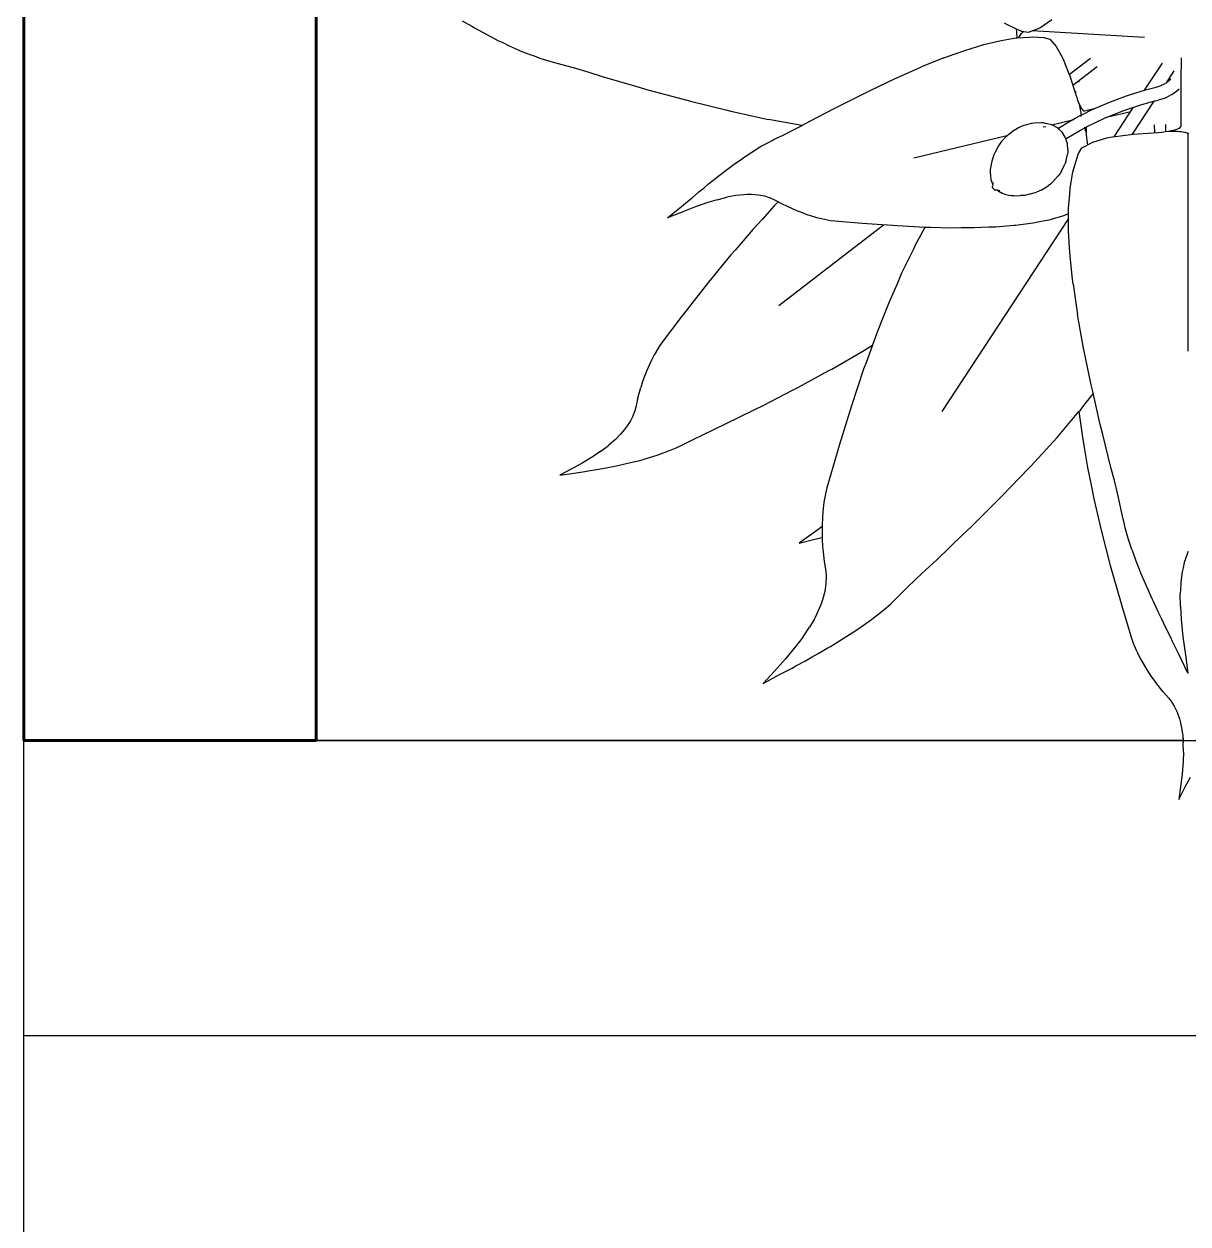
# Model space of a CAD drawing. Header units: metres. Extents: x 244.4 to 340.3, y -4.1 to 64.3.
# Drawn here: x 298.459 to 299.056, y 31.104 to 31.72 of the extents above; entities that cross this region are included whole.
import ezdxf

# ---------------------------------------------------------------- set-up
doc = ezdxf.new("R2010")
doc.units = ezdxf.units.M
doc.layers.add('A-WALL', color=6, linetype='Continuous', lineweight=60)
doc.layers.add('Edges', color=7, linetype='Continuous')

msp = doc.modelspace()

# ---------------------------------------------------------------- linework, layer by layer
at = {"layer": 'A-WALL'}
for p, q in [((298.45857, 31.3523), (298.45857, 64.279)), ((298.60857, 31.3523), (298.60857, 40.38724)), ((298.60857, 31.3523), (298.45857, 31.3523))]:
    msp.add_line(p, q, dxfattribs=at)
at = {"layer": 'Edges'}
for p, q in [((298.68344, 31.72164), (298.68847, 31.71884)), ((298.9862, 31.72206), (298.98, 31.71792)), ((298.68847, 31.71884), (298.6898, 31.71801)), ((298.6898, 31.71801), (298.69647, 31.71441)), ((298.96344, 31.7195), (298.96192, 31.72043)), ((298.97028, 31.71623), (298.96344, 31.7195)), ((298.96806, 31.71708), (298.96801, 31.71731)), ((298.96819, 31.71606), (298.96806, 31.71708)), ((298.96828, 31.71498), (298.96819, 31.71606)), ((298.97082, 31.71609), (298.97028, 31.71623)), ((298.97056, 31.71506), (298.97123, 31.71577)), ((298.97406, 31.71556), (298.97082, 31.71609)), ((298.97123, 31.71577), (298.97153, 31.71598)), ((298.98, 31.71792), (298.97406, 31.71556)), ((299.03368, 31.7131), (298.97615, 31.71639)), ((298.69647, 31.71441), (298.70185, 31.71157)), ((298.70185, 31.71157), (298.70439, 31.71041)), ((298.70439, 31.71041), (298.70763, 31.70878)), ((298.94474, 31.70743), (298.95123, 31.70942)), ((298.95123, 31.70942), (298.96018, 31.71155)), ((298.96018, 31.71155), (298.96581, 31.71248)), ((298.96581, 31.71248), (298.96828, 31.71285)), ((298.9683, 31.71384), (298.96828, 31.71498)), ((298.96828, 31.71285), (298.9683, 31.71384)), ((298.96828, 31.71285), (298.96831, 31.71286)), ((298.96831, 31.71286), (298.97475, 31.7133)), ((298.96918, 31.71292), (298.96925, 31.71307)), ((298.96925, 31.71307), (298.96989, 31.71416)), ((298.96989, 31.71416), (298.97056, 31.71506)), ((298.97475, 31.7133), (298.97618, 31.71331)), ((298.97618, 31.71331), (298.9822, 31.71298)), ((298.9822, 31.71298), (298.98263, 31.71289)), ((298.98263, 31.71289), (298.9851, 31.71212)), ((298.9851, 31.71212), (298.98845, 31.70837)), ((298.70763, 31.70878), (298.7122, 31.70681)), ((298.7122, 31.70681), (298.71329, 31.70629)), ((298.71329, 31.70629), (298.71872, 31.70412)), ((298.71872, 31.70412), (298.71987, 31.70374)), ((298.71987, 31.70374), (298.72392, 31.70228)), ((298.93081, 31.70262), (298.93265, 31.70326)), ((298.93265, 31.70326), (298.94146, 31.70644)), ((298.94146, 31.70644), (298.94474, 31.70743)), ((298.98845, 31.70837), (298.99135, 31.70326)), ((298.99135, 31.70326), (298.992, 31.70196)), ((298.72392, 31.70228), (298.72737, 31.70128)), ((298.72737, 31.70128), (298.729, 31.70077)), ((298.729, 31.70077), (298.73468, 31.69928)), ((298.73468, 31.69928), (298.74173, 31.6973)), ((298.74173, 31.6973), (298.7485, 31.69526)), ((298.90661, 31.69238), (298.91925, 31.69795)), ((298.93081, 31.70262), (298.91925, 31.69795)), ((298.992, 31.70196), (298.99507, 31.69399)), ((298.99507, 31.69399), (299.00601, 31.70245)), ((299.00943, 31.69803), (298.99692, 31.68835)), ((299.03373, 31.68596), (299.0429, 31.69991)), ((299.05249, 31.70266), (299.05245, 31.69077)), ((298.7485, 31.69526), (298.75541, 31.69303)), ((298.75541, 31.69303), (298.77316, 31.68793)), ((298.89294, 31.68592), (298.90548, 31.69182)), ((298.90548, 31.69182), (298.90661, 31.69238)), ((298.99507, 31.69399), (298.99534, 31.6933)), ((298.99534, 31.6933), (298.99844, 31.68359)), ((298.99966, 31.69047), (299.00022, 31.69033)), ((299.04882, 31.69602), (299.04478, 31.68985)), ((299.04478, 31.68985), (299.04595, 31.69067)), ((299.04595, 31.69067), (299.04724, 31.6919)), ((299.05245, 31.69077), (299.05246, 31.66747)), ((298.77316, 31.68793), (298.77871, 31.68625)), ((298.77871, 31.68625), (298.79687, 31.68139)), ((298.87821, 31.67858), (298.89046, 31.68463)), ((298.89046, 31.68463), (298.89294, 31.68592)), ((298.99881, 31.68492), (298.99795, 31.68514)), ((299.02452, 31.68313), (299.02924, 31.68465)), ((299.02924, 31.68465), (299.03373, 31.68596)), ((299.03373, 31.68596), (299.03485, 31.68629)), ((299.03485, 31.68629), (299.03974, 31.68757)), ((299.03974, 31.68757), (299.04179, 31.68825)), ((299.04179, 31.68825), (299.04437, 31.68951)), ((299.0446, 31.68958), (299.04449, 31.68941)), ((299.04478, 31.68985), (299.04464, 31.68965)), ((299.04784, 31.68388), (299.0502, 31.68552)), ((299.0502, 31.68552), (299.05148, 31.68675)), ((298.79687, 31.68139), (298.80066, 31.68031)), ((298.80066, 31.68031), (298.81957, 31.67569)), ((298.8745, 31.67658), (298.87821, 31.67858)), ((298.99844, 31.68359), (298.99893, 31.68219)), ((298.99893, 31.68219), (298.99941, 31.68089)), ((298.99941, 31.68089), (298.9999, 31.6797)), ((298.9999, 31.6797), (299.00038, 31.67862)), ((298.9999, 31.6797), (299.00014, 31.67882)), ((299.00014, 31.67882), (299.00036, 31.67792)), ((299.00038, 31.67862), (299.00084, 31.67768)), ((299.01092, 31.67787), (299.01536, 31.67974)), ((299.01536, 31.67974), (299.01989, 31.68149)), ((299.01989, 31.68149), (299.02452, 31.68313)), ((299.02718, 31.67701), (299.03189, 31.67852)), ((299.03857, 31.6804), (299.02741, 31.66339)), ((299.03189, 31.67852), (299.03587, 31.67969)), ((299.03668, 31.67992), (299.03587, 31.67969)), ((299.03668, 31.67992), (299.03857, 31.6804)), ((299.03857, 31.6804), (299.04077, 31.68097)), ((299.0388, 31.68074), (299.03857, 31.6804)), ((299.04157, 31.68121), (299.04077, 31.68097)), ((299.04157, 31.68121), (299.04448, 31.68214)), ((299.04448, 31.68214), (299.04712, 31.68343)), ((299.04784, 31.68388), (299.04712, 31.68343)), ((298.81957, 31.67569), (298.82133, 31.67523)), ((298.82133, 31.67523), (298.84076, 31.671)), ((298.86233, 31.67034), (298.8745, 31.67658)), ((298.99814, 31.67159), (299.00108, 31.67318)), ((299.00036, 31.67792), (299.00056, 31.67703)), ((299.00056, 31.67703), (299.00074, 31.67615)), ((299.00074, 31.67615), (299.00088, 31.67531)), ((299.00084, 31.67768), (299.00129, 31.67687)), ((299.00088, 31.67531), (299.00098, 31.67452)), ((299.00098, 31.67452), (299.00105, 31.67381)), ((299.00105, 31.67381), (299.00108, 31.67318)), ((299.00107, 31.67265), (299.00105, 31.67251)), ((299.00108, 31.67295), (299.00107, 31.67265)), ((299.00108, 31.67318), (299.0023, 31.6738)), ((299.00108, 31.67318), (299.00108, 31.67315)), ((299.00129, 31.67687), (299.00172, 31.67621)), ((299.00172, 31.67621), (299.00212, 31.67571)), ((299.00212, 31.67571), (299.0025, 31.67537)), ((299.0023, 31.6738), (299.00656, 31.67589)), ((299.0025, 31.67537), (299.00288, 31.6752)), ((299.00299, 31.67519), (299.00288, 31.6752)), ((299.0079, 31.67637), (299.00299, 31.67519)), ((299.00656, 31.67589), (299.01092, 31.67787)), ((299.01362, 31.67177), (299.01805, 31.67363)), ((299.01409, 31.67211), (299.0142, 31.67213)), ((299.01486, 31.67229), (299.02663, 31.67514)), ((299.01805, 31.67363), (299.02257, 31.67538)), ((299.0181, 31.66216), (299.02803, 31.67728)), ((299.02257, 31.67538), (299.02718, 31.67701)), ((298.85782, 31.66783), (298.84076, 31.671)), ((298.85291, 31.66525), (298.85763, 31.66773)), ((298.85763, 31.66773), (298.85782, 31.66783)), ((298.85782, 31.66783), (298.86233, 31.67034)), ((298.96909, 31.66675), (298.9655, 31.66453)), ((298.97042, 31.6674), (298.96909, 31.66675)), ((298.97185, 31.66785), (298.97042, 31.6674)), ((298.97568, 31.66898), (298.97185, 31.66785)), ((298.97699, 31.66918), (298.97568, 31.66898)), ((298.98081, 31.66926), (298.97699, 31.66918)), ((298.9819, 31.66923), (298.98081, 31.66926)), ((298.9818, 31.66717), (298.98302, 31.66747)), ((298.98296, 31.66898), (298.9819, 31.66923)), ((298.98613, 31.66821), (298.98296, 31.66898)), ((298.98613, 31.66821), (298.99672, 31.67078)), ((298.98901, 31.66664), (298.98613, 31.66821)), ((298.98936, 31.66645), (298.98901, 31.66664)), ((298.98941, 31.6664), (298.98936, 31.66645)), ((298.98941, 31.6664), (298.99008, 31.66682)), ((298.99148, 31.66445), (298.98941, 31.6664)), ((298.99008, 31.66682), (298.99406, 31.66926)), ((298.99406, 31.66926), (298.99814, 31.67159)), ((298.99672, 31.67078), (298.99741, 31.67094)), ((299.00087, 31.6655), (299.00503, 31.66771)), ((299.00312, 31.66669), (299.00303, 31.667)), ((299.00328, 31.66617), (299.00312, 31.66669)), ((299.00352, 31.6653), (299.00328, 31.66617)), ((299.00372, 31.66659), (299.00371, 31.66556)), ((299.00374, 31.66702), (299.00372, 31.66659)), ((299.00377, 31.66742), (299.00374, 31.66702)), ((299.00503, 31.66771), (299.00928, 31.6698)), ((299.00928, 31.6698), (299.01362, 31.67177)), ((299.03898, 31.66424), (299.03887, 31.66828)), ((299.04445, 31.66844), (299.04456, 31.66479)), ((299.04875, 31.66557), (299.04988, 31.66588)), ((299.04988, 31.66588), (299.05082, 31.66621)), ((299.05082, 31.66621), (299.05156, 31.66656)), ((299.05156, 31.66656), (299.05209, 31.66692)), ((299.05209, 31.66692), (299.05242, 31.66734)), ((299.05246, 31.66747), (299.05242, 31.66734)), ((298.83999, 31.65892), (298.84254, 31.66019)), ((298.84254, 31.66019), (298.84372, 31.66081)), ((298.84372, 31.66081), (298.84787, 31.66276)), ((298.84787, 31.66276), (298.85291, 31.66525)), ((298.9631, 31.66265), (298.91534, 31.65109)), ((298.96308, 31.66263), (298.9602, 31.65952)), ((298.96308, 31.66263), (298.9631, 31.66265)), ((298.9631, 31.66265), (298.96422, 31.66366)), ((298.96422, 31.66366), (298.9655, 31.66453)), ((298.99304, 31.66198), (298.99148, 31.66445)), ((298.99304, 31.66198), (298.99316, 31.66161)), ((298.99415, 31.65848), (298.99316, 31.66161)), ((298.99356, 31.66119), (298.99334, 31.66105)), ((298.99356, 31.66119), (298.99681, 31.66318)), ((298.99681, 31.66318), (299.00087, 31.6655)), ((299.00375, 31.66442), (299.00352, 31.6653)), ((299.00371, 31.66556), (299.00375, 31.66442)), ((299.00375, 31.66442), (299.00383, 31.66316)), ((299.00383, 31.66316), (299.00396, 31.66181)), ((299.00396, 31.66181), (299.00413, 31.66038)), ((299.00413, 31.66038), (299.00434, 31.65886)), ((299.00716, 31.65943), (299.01433, 31.66149)), ((299.01433, 31.66149), (299.01613, 31.6619)), ((299.01613, 31.6619), (299.02783, 31.66344)), ((299.02783, 31.66344), (299.04073, 31.66437)), ((299.04073, 31.66437), (299.0426, 31.66455)), ((299.0426, 31.66455), (299.04435, 31.66476)), ((299.04435, 31.66476), (299.04597, 31.66501)), ((299.04597, 31.66501), (299.04744, 31.66527)), ((299.04597, 31.66501), (299.04713, 31.66504)), ((299.04713, 31.66504), (299.0483, 31.66505)), ((299.04744, 31.66527), (299.04875, 31.66557)), ((299.0483, 31.66505), (299.04947, 31.66503)), ((299.04947, 31.66503), (299.0506, 31.66498)), ((299.0506, 31.66498), (299.05168, 31.6649)), ((299.05168, 31.6649), (299.05268, 31.66479)), ((299.05268, 31.66479), (299.05359, 31.66466)), ((299.05359, 31.66466), (299.05437, 31.66451)), ((299.05437, 31.66451), (299.05502, 31.66435)), ((299.05502, 31.66435), (299.05552, 31.66416)), ((299.05552, 31.66416), (299.05586, 31.66397)), ((299.05586, 31.66397), (299.05603, 31.66377)), ((299.05634, 31.66396), (299.05603, 31.66377)), ((299.05603, 31.66377), (299.05603, 31.55208)), ((298.828, 31.65153), (298.83139, 31.65373)), ((298.83139, 31.65373), (298.83218, 31.65429)), ((298.83218, 31.65429), (298.83618, 31.65676)), ((298.83618, 31.65676), (298.83703, 31.65722)), ((298.83703, 31.65722), (298.83999, 31.65892)), ((298.95695, 31.65382), (298.95644, 31.6528)), ((298.95883, 31.65742), (298.95695, 31.65382)), ((298.95948, 31.65849), (298.95883, 31.65742)), ((298.9602, 31.65952), (298.95948, 31.65849)), ((298.99431, 31.65522), (298.99415, 31.65848)), ((298.99435, 31.65413), (298.99417, 31.65306)), ((298.99431, 31.65522), (298.99435, 31.65413)), ((298.9996, 31.6531), (298.99985, 31.6536)), ((298.99985, 31.6536), (299.00152, 31.65642)), ((299.00152, 31.65642), (299.00716, 31.65943)), ((299.00434, 31.65886), (299.00448, 31.65799)), ((298.81974, 31.6455), (298.82372, 31.6485)), ((298.82372, 31.6485), (298.82563, 31.64979)), ((298.82563, 31.64979), (298.828, 31.65153)), ((298.95543, 31.64958), (298.95471, 31.64626)), ((298.95568, 31.65069), (298.95543, 31.64958)), ((298.95602, 31.65176), (298.95568, 31.65069)), ((298.95644, 31.6528), (298.95602, 31.65176)), ((298.99107, 31.64453), (298.99292, 31.64807)), ((298.99336, 31.64933), (298.99292, 31.64807)), ((298.99336, 31.64933), (298.99417, 31.65306)), ((298.9974, 31.64577), (298.9996, 31.6531)), ((298.81376, 31.64084), (298.81474, 31.64168)), ((298.81474, 31.64168), (298.81974, 31.6455)), ((298.95459, 31.64535), (298.95457, 31.64443)), ((298.95457, 31.64443), (298.95471, 31.6415)), ((298.95471, 31.64626), (298.95459, 31.64535)), ((298.95471, 31.6415), (298.95477, 31.64085)), ((298.9866, 31.63893), (298.98947, 31.64203)), ((298.99036, 31.64322), (298.98947, 31.64203)), ((298.99107, 31.64453), (298.99036, 31.64322)), ((298.99561, 31.63592), (298.99698, 31.644)), ((298.99698, 31.644), (298.9974, 31.64577)), ((298.80502, 31.63387), (298.80768, 31.63592)), ((298.80768, 31.63592), (298.80995, 31.63789)), ((298.80995, 31.63789), (298.81376, 31.64084)), ((298.95477, 31.64085), (298.95492, 31.64022)), ((298.95492, 31.64022), (298.95564, 31.63796)), ((298.95564, 31.63796), (298.95578, 31.63766)), ((298.95588, 31.63739), (298.95575, 31.63674)), ((298.95577, 31.63625), (298.95575, 31.63674)), ((298.95592, 31.63578), (298.95577, 31.63625)), ((298.95578, 31.63766), (298.9559, 31.63746)), ((298.9559, 31.63746), (298.95588, 31.63739)), ((298.95589, 31.63815), (298.95594, 31.63804)), ((298.9559, 31.63746), (298.95599, 31.63784)), ((298.95619, 31.63536), (298.95592, 31.63578)), ((298.95593, 31.63869), (298.95594, 31.63804)), ((298.95594, 31.63804), (298.95593, 31.63792)), ((298.95593, 31.63792), (298.95599, 31.63784)), ((298.95655, 31.63502), (298.95619, 31.63536)), ((298.98067, 31.63469), (298.98427, 31.63692)), ((298.98551, 31.63784), (298.98427, 31.63692)), ((298.9866, 31.63893), (298.98551, 31.63784)), ((298.99533, 31.63271), (298.99561, 31.63592)), ((298.79527, 31.62565), (298.79993, 31.62963)), ((298.79993, 31.62963), (298.80151, 31.63083)), ((298.80151, 31.63083), (298.80502, 31.63387)), ((298.81438, 31.62983), (298.80952, 31.62832)), ((298.81438, 31.62983), (298.81932, 31.63107)), ((298.82306, 31.63177), (298.81932, 31.63107)), ((298.82394, 31.63193), (298.82306, 31.63177)), ((298.82813, 31.63238), (298.82394, 31.63193)), ((298.82983, 31.63244), (298.82813, 31.63238)), ((298.832, 31.63246), (298.82983, 31.63244)), ((298.8356, 31.63219), (298.832, 31.63246)), ((298.83665, 31.63202), (298.8356, 31.63219)), ((298.83884, 31.63156), (298.83665, 31.63202)), ((298.84181, 31.63062), (298.83884, 31.63156)), ((298.84367, 31.6298), (298.84181, 31.63062)), ((298.84573, 31.6287), (298.84367, 31.6298)), ((298.95699, 31.63478), (298.95655, 31.63502)), ((298.95747, 31.63466), (298.95699, 31.63478)), ((298.95812, 31.63467), (298.95747, 31.63466)), ((298.95877, 31.63461), (298.95812, 31.63467)), ((298.95814, 31.63473), (298.95822, 31.63466)), ((298.95822, 31.63466), (298.95837, 31.63452)), ((298.95864, 31.63432), (298.95837, 31.63452)), ((298.95838, 31.6348), (298.95865, 31.63462)), ((298.95865, 31.63462), (298.95844, 31.6347)), ((298.95864, 31.63432), (298.96072, 31.63319)), ((298.95941, 31.63446), (298.95877, 31.63461)), ((298.95887, 31.63453), (298.95877, 31.63461)), ((298.96131, 31.63292), (298.96072, 31.63319)), ((298.96194, 31.63274), (298.96131, 31.63292)), ((298.96194, 31.63274), (298.96479, 31.63204)), ((298.96569, 31.63189), (298.96479, 31.63204)), ((298.96661, 31.63182), (298.96569, 31.63189)), ((298.96661, 31.63182), (298.97001, 31.6319)), ((298.97114, 31.63193), (298.97001, 31.6319)), ((298.97226, 31.63206), (298.97114, 31.63193)), ((298.97336, 31.63228), (298.97226, 31.63206)), ((298.97445, 31.63259), (298.97336, 31.63228)), ((298.97445, 31.63259), (298.97834, 31.63374)), ((298.97953, 31.63417), (298.97834, 31.63374)), ((298.98067, 31.63469), (298.97953, 31.63417)), ((298.99479, 31.62549), (298.99533, 31.63271)), ((298.78894, 31.62049), (298.79527, 31.62565)), ((298.79585, 31.62326), (298.78894, 31.62049)), ((298.8027, 31.62592), (298.79585, 31.62326)), ((298.80952, 31.62832), (298.8027, 31.62592)), ((298.84371, 31.62663), (298.83742, 31.61969)), ((298.84573, 31.6287), (298.84371, 31.62663)), ((298.84719, 31.62792), (298.84573, 31.6287)), ((298.85076, 31.62623), (298.84719, 31.62792)), ((298.85264, 31.62531), (298.85076, 31.62623)), ((298.85531, 31.62416), (298.85264, 31.62531)), ((298.8574, 31.62337), (298.85531, 31.62416)), ((298.86054, 31.62215), (298.8574, 31.62337)), ((298.99477, 31.62018), (298.99479, 31.62549)), ((298.83742, 31.61969), (298.83263, 31.61452)), ((298.89979, 31.61682), (298.84607, 31.5753)), ((298.86356, 31.6212), (298.86054, 31.62215)), ((298.86555, 31.62057), (298.86356, 31.6212)), ((298.86795, 31.61994), (298.86555, 31.62057)), ((298.87251, 31.61901), (298.86795, 31.61994)), ((298.87474, 31.61873), (298.87251, 31.61901)), ((298.88875, 31.61765), (298.87474, 31.61873)), ((298.89141, 31.61737), (298.88875, 31.61765)), ((298.90693, 31.61635), (298.89141, 31.61737)), ((298.99477, 31.62018), (298.92969, 31.52111)), ((298.9766, 31.61776), (298.96759, 31.61657)), ((298.97816, 31.61808), (298.9766, 31.61776)), ((298.98458, 31.61934), (298.97816, 31.61808)), ((298.9881, 31.62032), (298.98458, 31.61934)), ((298.99166, 31.62133), (298.9881, 31.62032)), ((298.99478, 31.62253), (298.99166, 31.62133)), ((298.99475, 31.61381), (298.99477, 31.62018)), ((298.83263, 31.61452), (298.82375, 31.60418)), ((298.92112, 31.61564), (298.90693, 31.61635)), ((298.92104, 31.61564), (298.91586, 31.60608)), ((298.92392, 31.61561), (298.92112, 31.61564)), ((298.93424, 31.61529), (298.92392, 31.61561)), ((298.93956, 31.61537), (298.93424, 31.61529)), ((298.94634, 31.61532), (298.93956, 31.61537)), ((298.95384, 31.61566), (298.94634, 31.61532)), ((298.95745, 31.61575), (298.95384, 31.61566)), ((298.96673, 31.61652), (298.95745, 31.61575)), ((298.96759, 31.61657), (298.96673, 31.61652)), ((298.99527, 31.60519), (298.99475, 31.61381)), ((298.91528, 31.60486), (298.90906, 31.59207)), ((298.91586, 31.60608), (298.91528, 31.60486)), ((298.9955, 31.60085), (298.99527, 31.60519)), ((298.8214, 31.6015), (298.80998, 31.58758)), ((298.82375, 31.60418), (298.8214, 31.6015)), ((298.9968, 31.58903), (298.9955, 31.60085)), ((298.90906, 31.59207), (298.90691, 31.58703)), ((298.80998, 31.58758), (298.79821, 31.57262)), ((298.90691, 31.58703), (298.90243, 31.57689)), ((298.99704, 31.58657), (298.9968, 31.58903)), ((298.99704, 31.58657), (298.99936, 31.5709)), ((298.90243, 31.57689), (298.89881, 31.56757)), ((298.79628, 31.57), (298.78621, 31.55672)), ((298.79821, 31.57262), (298.79628, 31.57)), ((298.89881, 31.56757), (298.89593, 31.5605)), ((299.00246, 31.55364), (298.99936, 31.5709)), ((298.78621, 31.55672), (298.78469, 31.55454)), ((298.88908, 31.55215), (298.89404, 31.5552)), ((298.89404, 31.5552), (298.89095, 31.54656)), ((298.89593, 31.5605), (298.89404, 31.5552)), ((298.78193, 31.54991), (298.78063, 31.54742)), ((298.78269, 31.55121), (298.78193, 31.54991)), ((298.78469, 31.55454), (298.78269, 31.55121)), ((298.87317, 31.54293), (298.88908, 31.55215)), ((299.00281, 31.55208), (299.00246, 31.55364)), ((299.00634, 31.53484), (299.00281, 31.55208)), ((298.77965, 31.5453), (298.77823, 31.54214)), ((298.78063, 31.54742), (298.77965, 31.5453)), ((298.8717, 31.54215), (298.87317, 31.54293)), ((298.88956, 31.54288), (298.8833, 31.52401)), ((298.89095, 31.54656), (298.88956, 31.54288)), ((298.77695, 31.53871), (298.77613, 31.53649)), ((298.77823, 31.54214), (298.77695, 31.53871)), ((298.85616, 31.53365), (298.8717, 31.54215)), ((298.77356, 31.52746), (298.77519, 31.53355)), ((298.77613, 31.53649), (298.77519, 31.53355)), ((298.83803, 31.52428), (298.85297, 31.53204)), ((298.85297, 31.53204), (298.85616, 31.53365)), ((299.0072, 31.53138), (299.00634, 31.53484)), ((299.01101, 31.51446), (299.0072, 31.53138)), ((298.77356, 31.52746), (298.77269, 31.52343)), ((298.83336, 31.52202), (298.83803, 31.52428)), ((299.00258, 31.52418), (299.00744, 31.5303)), ((298.77094, 31.51848), (298.76988, 31.51645)), ((298.77212, 31.52144), (298.77094, 31.51848)), ((298.77269, 31.52343), (298.77212, 31.52144)), ((298.81874, 31.51478), (298.83336, 31.52202)), ((298.8833, 31.52401), (298.87696, 31.50363)), ((298.98882, 31.50789), (299.0001, 31.5211)), ((299.0001, 31.5211), (299.0008, 31.52191)), ((299.0001, 31.5211), (299.00187, 31.50792)), ((299.0008, 31.52191), (299.00258, 31.52418)), ((298.7673, 31.51254), (298.76592, 31.51086)), ((298.76936, 31.51553), (298.7673, 31.51254)), ((298.76988, 31.51645), (298.76936, 31.51553)), ((298.80737, 31.50944), (298.81293, 31.5121)), ((298.81293, 31.5121), (298.81874, 31.51478)), ((299.01237, 31.50928), (299.01101, 31.51446)), ((298.76128, 31.50608), (298.75853, 31.5037)), ((298.76194, 31.50666), (298.76128, 31.50608)), ((298.76484, 31.50959), (298.76194, 31.50666)), ((298.76592, 31.51086), (298.76484, 31.50959)), ((298.7973, 31.50438), (298.80173, 31.50665)), ((298.80173, 31.50665), (298.80737, 31.50944)), ((298.97544, 31.49318), (298.98882, 31.50789)), ((299.00187, 31.50792), (299.00278, 31.50275)), ((299.01644, 31.4924), (299.01237, 31.50928)), ((298.75469, 31.5008), (298.75075, 31.49815)), ((298.75469, 31.5008), (298.75853, 31.5037)), ((298.78449, 31.49906), (298.78902, 31.50072)), ((298.78902, 31.50072), (298.78994, 31.50112)), ((298.78994, 31.50112), (298.79327, 31.50248)), ((298.79327, 31.50248), (298.79598, 31.50377)), ((298.79598, 31.50377), (298.7973, 31.50438)), ((298.876, 31.5001), (298.87066, 31.48192)), ((298.87696, 31.50363), (298.876, 31.5001)), ((299.00278, 31.50275), (299.0045, 31.49247)), ((298.74512, 31.49472), (298.73939, 31.49153)), ((298.75075, 31.49815), (298.74512, 31.49472)), ((298.76279, 31.49334), (298.76402, 31.49355)), ((298.76402, 31.49355), (298.76992, 31.49491)), ((298.76992, 31.49491), (298.77468, 31.49607)), ((298.77468, 31.49607), (298.77684, 31.49673)), ((298.77684, 31.49673), (298.77969, 31.4975)), ((298.77969, 31.4975), (298.78354, 31.49878)), ((298.78354, 31.49878), (298.78449, 31.49906)), ((298.73939, 31.49153), (298.73368, 31.48845)), ((298.73368, 31.48845), (298.7409, 31.48958)), ((298.7409, 31.48958), (298.74644, 31.49036)), ((298.74644, 31.49036), (298.74821, 31.49073)), ((298.74821, 31.49073), (298.75248, 31.49134)), ((298.75248, 31.49134), (298.75553, 31.49197)), ((298.75553, 31.49197), (298.75834, 31.4924)), ((298.75834, 31.4924), (298.76279, 31.49334)), ((298.9607, 31.47782), (298.97417, 31.49189)), ((298.97417, 31.49189), (298.97544, 31.49318)), ((299.0045, 31.49247), (299.0064, 31.48329)), ((299.01826, 31.48581), (299.01644, 31.4924)), ((298.87066, 31.48192), (298.86995, 31.47898)), ((299.0064, 31.48329), (299.00776, 31.47638)), ((299.01991, 31.47925), (299.01826, 31.48581)), ((298.86995, 31.47898), (298.86921, 31.47459)), ((298.94459, 31.46178), (298.95788, 31.47508)), ((298.95788, 31.47508), (298.9607, 31.47782)), ((299.00776, 31.47638), (299.01088, 31.46311)), ((299.02148, 31.47228), (299.01991, 31.47925)), ((298.86858, 31.46961), (298.86842, 31.46688)), ((298.86893, 31.47286), (298.86858, 31.46961)), ((298.86921, 31.47459), (298.86893, 31.47286)), ((299.02264, 31.46658), (299.02148, 31.47228)), ((298.86842, 31.46688), (298.86821, 31.46277)), ((298.86821, 31.46277), (298.86822, 31.46215)), ((299.01088, 31.46311), (299.01166, 31.45963)), ((299.02306, 31.46494), (299.02264, 31.46658)), ((299.02386, 31.46141), (299.02306, 31.46494)), ((298.86133, 31.45703), (298.85653, 31.45367)), ((298.86611, 31.46049), (298.86133, 31.45703)), ((298.86822, 31.46215), (298.86611, 31.46049)), ((298.86812, 31.45646), (298.8683, 31.45652)), ((298.86822, 31.46215), (298.86828, 31.45842)), ((298.86828, 31.45842), (298.8683, 31.45652)), ((298.8683, 31.45652), (298.86831, 31.45557)), ((298.92706, 31.445), (298.94036, 31.45782)), ((298.94036, 31.45782), (298.94459, 31.46178)), ((299.01166, 31.45963), (299.01618, 31.4422)), ((299.02508, 31.45725), (299.02386, 31.46141)), ((299.0254, 31.45606), (299.02508, 31.45725)), ((298.85653, 31.45367), (298.86309, 31.4553)), ((298.86309, 31.4553), (298.86812, 31.45646)), ((298.86831, 31.45557), (298.86853, 31.45185)), ((298.86853, 31.45185), (298.86882, 31.4492)), ((299.02725, 31.45039), (299.0254, 31.45606)), ((299.0277, 31.44925), (299.02725, 31.45039)), ((298.86882, 31.4492), (298.86932, 31.44423)), ((298.86932, 31.44423), (298.87008, 31.43923)), ((298.92168, 31.44012), (298.92706, 31.445)), ((299.02941, 31.4444), (299.0277, 31.44925)), ((299.03085, 31.44096), (299.02941, 31.4444)), ((299.05555, 31.44801), (299.05414, 31.44365)), ((299.05608, 31.44925), (299.05555, 31.44801)), ((298.87008, 31.43923), (298.87029, 31.4367)), ((298.91653, 31.43528), (298.92168, 31.44012)), ((299.01618, 31.4422), (299.02133, 31.42388)), ((299.03186, 31.43822), (299.03085, 31.44096)), ((299.03439, 31.43241), (299.03186, 31.43822)), ((299.05309, 31.43884), (299.05239, 31.43354)), ((299.05352, 31.44096), (299.05309, 31.43884)), ((299.05414, 31.44365), (299.05352, 31.44096)), ((298.87018, 31.4328), (298.86982, 31.43004)), ((298.87029, 31.4367), (298.87018, 31.4328)), ((298.91129, 31.43016), (298.91653, 31.43528)), ((299.0376, 31.42509), (299.03439, 31.43241)), ((299.05233, 31.43241), (299.05207, 31.42757)), ((299.05239, 31.43354), (299.05233, 31.43241)), ((298.8696, 31.42875), (298.86846, 31.42446)), ((298.86982, 31.43004), (298.8696, 31.42875)), ((298.9059, 31.42484), (298.90716, 31.42599)), ((298.90716, 31.42599), (298.91129, 31.43016)), ((299.05213, 31.42111), (299.05207, 31.42757)), ((298.86682, 31.42003), (298.86462, 31.41543)), ((298.86756, 31.42195), (298.86682, 31.42003)), ((298.86846, 31.42446), (298.86756, 31.42195)), ((298.89911, 31.41876), (298.90002, 31.41957)), ((298.90002, 31.41957), (298.90331, 31.42235)), ((298.90331, 31.42235), (298.9059, 31.42484)), ((299.02133, 31.42388), (299.02231, 31.42078)), ((299.02231, 31.42078), (299.02711, 31.40481)), ((299.03835, 31.42363), (299.0376, 31.42509)), ((299.04086, 31.41805), (299.03835, 31.42363)), ((299.05213, 31.42111), (299.05253, 31.41466)), ((298.86409, 31.41449), (298.86181, 31.41056)), ((298.86462, 31.41543), (298.86409, 31.41449)), ((298.88954, 31.41149), (298.89353, 31.41446)), ((298.89353, 31.41446), (298.89452, 31.41515)), ((298.89452, 31.41515), (298.89911, 31.41876)), ((299.04261, 31.41466), (299.04086, 31.41805)), ((299.04435, 31.41077), (299.04261, 31.41466)), ((299.05253, 31.41466), (299.05347, 31.40553)), ((298.85844, 31.40554), (298.86181, 31.41056)), ((298.87908, 31.40464), (298.88423, 31.40788)), ((298.88423, 31.40788), (298.88651, 31.4095)), ((298.88651, 31.4095), (298.88954, 31.41149)), ((299.04705, 31.40553), (299.04435, 31.41077)), ((298.85844, 31.40554), (298.85482, 31.40075)), ((298.87262, 31.40066), (298.87908, 31.40464)), ((299.02711, 31.40481), (299.02797, 31.40231)), ((299.02797, 31.40231), (299.02948, 31.39873)), ((299.04806, 31.40321), (299.04705, 31.40553)), ((299.05157, 31.39627), (299.04806, 31.40321)), ((299.05347, 31.40553), (299.05471, 31.39627)), ((298.85482, 31.40075), (298.84944, 31.39427)), ((298.8597, 31.39328), (298.86311, 31.39531)), ((298.86311, 31.39531), (298.8663, 31.39697)), ((298.8663, 31.39697), (298.87124, 31.39993)), ((298.87124, 31.39993), (298.87262, 31.40066)), ((299.02948, 31.39873), (299.03009, 31.39735)), ((299.03009, 31.39735), (299.03133, 31.39483)), ((299.05605, 31.38692), (299.05157, 31.39627)), ((299.05471, 31.39627), (299.05605, 31.38692)), ((298.84944, 31.39427), (298.8438, 31.38793)), ((298.84642, 31.38621), (298.85281, 31.38954)), ((298.85281, 31.38954), (298.8548, 31.39074)), ((298.8548, 31.39074), (298.8597, 31.39328)), ((299.03133, 31.39483), (299.03247, 31.39279)), ((299.03247, 31.39279), (299.03419, 31.38978)), ((299.03419, 31.38978), (299.0362, 31.38672)), ((298.8438, 31.38793), (298.83807, 31.38167)), ((298.83807, 31.38167), (298.84642, 31.38621)), ((299.0362, 31.38672), (299.03751, 31.38475)), ((299.03751, 31.38475), (299.03934, 31.38226)), ((299.04329, 31.37736), (299.03934, 31.38226)), ((299.04329, 31.37736), (299.04603, 31.37428)), ((299.04603, 31.37428), (299.04731, 31.37265)), ((299.04731, 31.37265), (299.049, 31.36995)), ((299.049, 31.36995), (299.05002, 31.36789)), ((299.05002, 31.36789), (299.05046, 31.36693)), ((299.05046, 31.36693), (299.05166, 31.36351)), ((299.05166, 31.36351), (299.05221, 31.3614)), ((299.05221, 31.3614), (299.0526, 31.35978)), ((299.0526, 31.35978), (299.05326, 31.35571)), ((298.45857, 29.80075), (298.45857, 31.3523)), ((299.05355, 31.3523), (298.60857, 31.3523)), ((299.05326, 31.35571), (299.05333, 31.35484)), ((299.05333, 31.35484), (299.05355, 31.3523)), ((299.05333, 31.35484), (299.05363, 31.35121)), ((299.05372, 31.3464), (299.05354, 31.34165)), ((299.05372, 31.3464), (299.05363, 31.35121)), ((299.05354, 31.34165), (299.05299, 31.33509)), ((299.05299, 31.33509), (299.05219, 31.32858)), ((299.05466, 31.32864), (299.05729, 31.33359)), ((299.05131, 31.32215), (299.05466, 31.32864)), ((299.05219, 31.32858), (299.05131, 31.32215))]:
    msp.add_line(p, q, dxfattribs=at)
for points in [[(298.45857, 31.3523), (312.00535, 31.3523)], [(319.30857, 31.20075), (298.45857, 31.20075)]]:
    msp.add_lwpolyline(points, dxfattribs=at)

doc.saveas('drawing.dxf')
